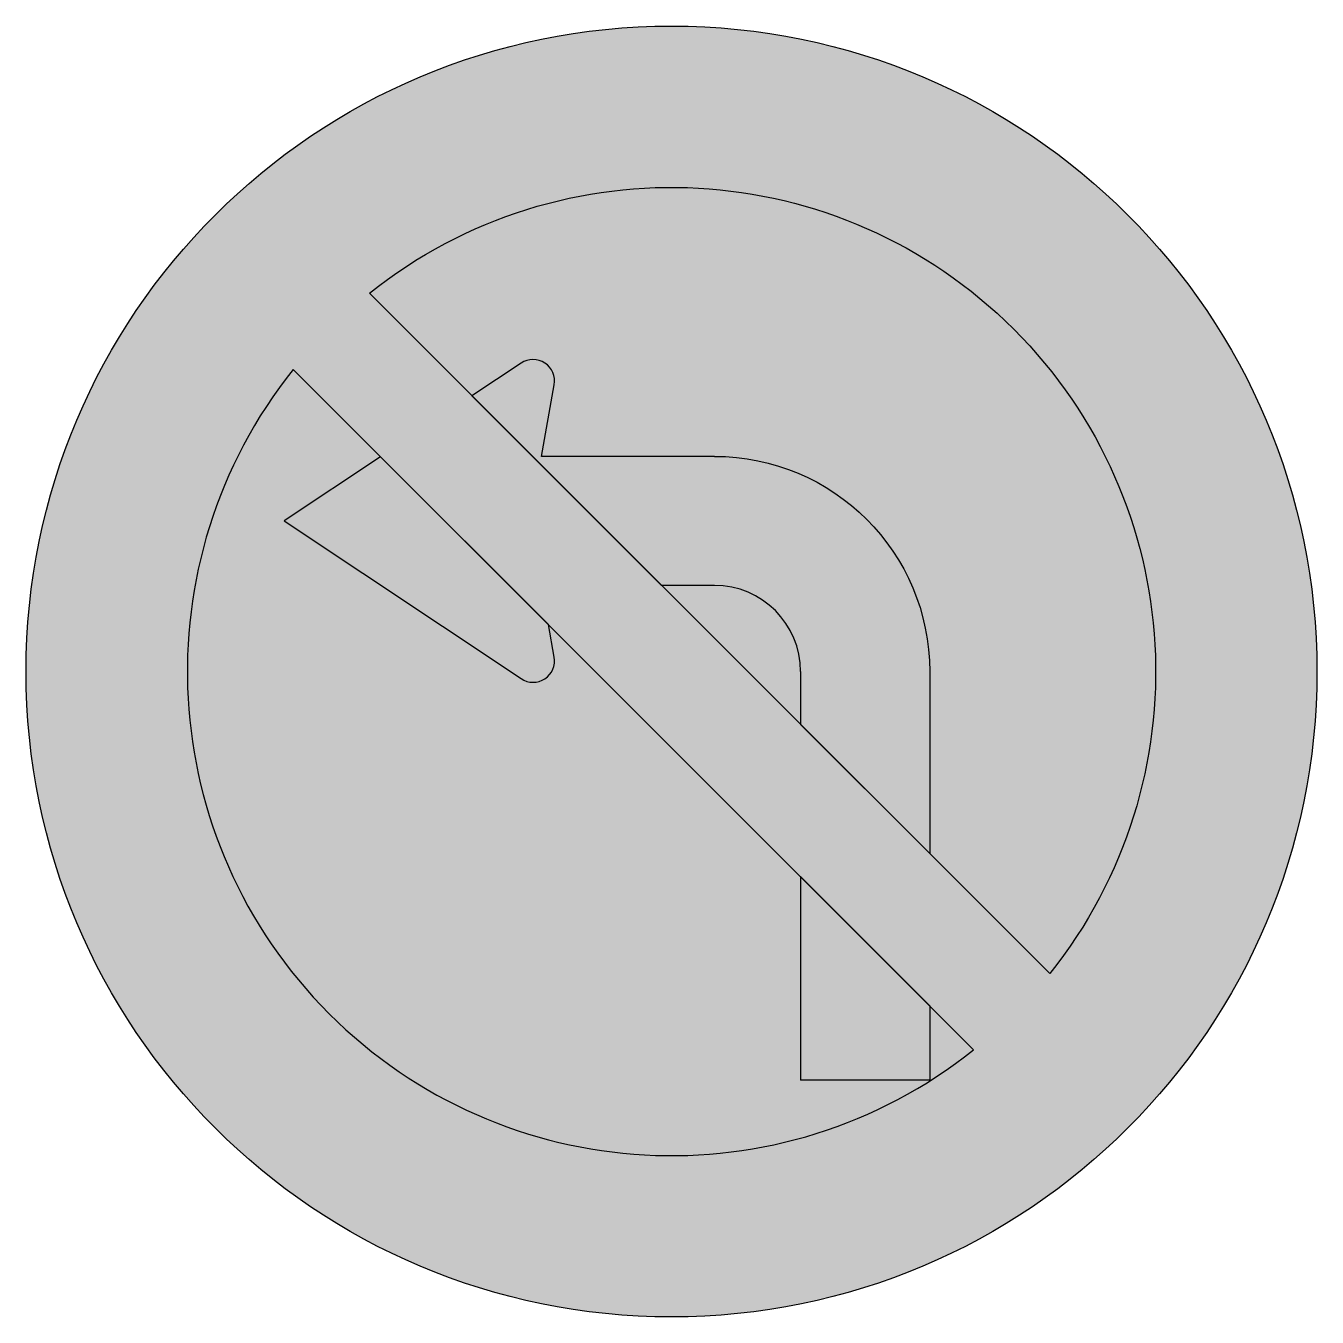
# Model space of a CAD drawing. Header units: millimetres. Extents: x -200 to 200, y -200 to 200.
import ezdxf

# ---------------------------------------------------------------- set-up
doc = ezdxf.new("R2010")
doc.units = ezdxf.units.MM
doc.header["$LTSCALE"] = 10
doc.header["$MEASUREMENT"] = 0
doc.layers.get('0').update_dxf_attribs({"linetype": 'CONTINUOUS'})

msp = doc.modelspace()

# ---------------------------------------------------------------- hatches: boundary and pattern name
h = msp.add_hatch(color=10)
h.dxf.hatch_style = 1
edge = h.paths.add_edge_path()
edge.add_arc((-1.77635683940025e-14, 0), 200, 180, 540, ccw=False)
edge = h.paths.add_edge_path(flags=16)
edge.add_line((117.1943683587219, -93.62414231917003), (-93.62414231917003, 117.1943683587219))
edge.add_arc((-4.085620730620576e-14, -2.309263891220326e-14), 150, 321.3793702084429, 488.6206297915571, ccw=False)
edge = h.paths.add_edge_path(flags=16)
edge.add_line((93.62414231917005, -117.1943683587219), (-117.1943683587212, 93.62414231917099))
edge.add_arc((3.552713678800501e-15, 2.842170943040401e-14), 150, 501.3793702084424, 668.6206297915571)
h = msp.add_hatch(color=255)
h.dxf.hatch_style = 1
h.paths.add_polyline_path([(-46.59260044179057, 95.54895417646878), (-61.83124946744331, 85.40147550699515), (-93.62414231917002, 117.1943683587219, -0.8944271909999141), (117.1943683587219, -93.62414231917003), (79.99999999697137, -56.42977395741946), (80.00000001249343, 0, 0.4142135623730951), (13.33333334582675, 66.66666666666669), (-40.24231464904916, 66.66666665114462), (-36.33214416849131, 88.84234548284041, 0.6597529977293645)], flags=16)
h.paths.add_polyline_path([(-200.0000000000001, 0, -1), (200, 0, -1)])
h.paths.add_polyline_path([(79.99999999697137, -103.5702260365231), (93.62414231917005, -117.1943683587219, -0.02788745221261658), (79.99999999697137, -126.8857754064047)], flags=16)
h.paths.add_polyline_path([(-36.3321441670157, 4.490987851361695), (-38.10273529961705, 14.5325092598796), (-90.12846800033005, 66.55824199947347), (-119.9999999953434, 46.66666663251817), (-46.59260044564145, -2.215620831333695, 0.6597529975210187)], flags=16)
h.paths.add_polyline_path([(39.99999999837199, -16.42977399751544), (79.99999999697137, -56.42977395723392), (117.1943683587219, -93.62414231917006, 0.8944271909999126), (-93.62414231917005, 117.194368358722), (-61.83124946744331, 85.40147550699515), (-3.096440613035174, 26.66666669142614), (39.99999999837199, -16.42977393389585)], flags=16)
h.paths.add_polyline_path([(13.33333332651193, 66.66666666666667, -0.4142135625385186), (80.00000001249344, -1.833791429817211e-08), (80.00000001247341, 5.166292626768154e-05, 0.4142133353973017), (13.33333334582674, 66.66666666666667)], flags=0)
h = msp.add_hatch(color=255)
h.dxf.hatch_style = 1
h.paths.add_polyline_path([(200, 0, -1), (-200.0000000000001, 0, -1)])
h.paths.add_polyline_path([(-40.24231464904915, 66.66666665114462), (-36.33214416849131, 88.84234548284041, 0.6597529977293672), (-46.59260044179059, 95.54895417646878), (-61.83124946744329, 85.40147550699515), (-93.62414231917005, 117.1943683587219, -0.8944271909999141), (117.1943683587219, -93.62414231917003), (79.99999999697137, -56.42977395741951), (80.00000001249343, 3.552713678800501e-15, 0.4142135623730951), (13.33333334582675, 66.66666666666669)], flags=16)
h.paths.add_polyline_path([(-38.10273529961707, 14.5325092598796), (-36.33214416701568, 4.490987851361684, -0.6597529975210185), (-46.59260044564144, -2.215620831333709), (-119.9999999953434, 46.66666663251817), (-90.12846802355698, 66.55824198400656)], flags=16)
h.paths.add_polyline_path([(39.99999999837199, -63.57022607699037), (39.99999999837199, -126.6666666294896), (79.99999999697137, -126.6666666294896), (79.99999999697137, -103.5702260367088)], flags=16)
h = msp.add_hatch(color=7)
edge = h.paths.add_edge_path()
edge.add_line((-3.096440613035174, 26.66666669142614), (-61.83124946733189, 85.40147550706934))
edge.add_line((-61.83124946733189, 85.40147550706934), (-46.59260044945769, 95.54895417136322))
edge.add_arc((-42.89752917193333, 89.99999999383844), 6.666666649102482, 350.00000000061294, 483.6598082449021, ccw=False)
edge.add_line((-36.3321441691369, 88.84234547917913), (-40.24231464904916, 66.66666665114462))
edge.add_line((-40.24231464904916, 66.66666665114462), (13.33333334582674, 66.66666665114462))
edge.add_arc((13.33333334582674, 0), 66.66666666666669, 360.00000000000057, 450, ccw=False)
edge.add_line((79.99999999697137, 0), (79.99999999697137, -56.42977395723392))
edge.add_line((79.99999999697137, -56.42977395723392), (39.99999999837199, -16.42977399751544))
edge.add_line((39.99999999837199, -16.42977399751544), (39.99999999837199, 0))
edge.add_arc((13.33333334582674, 0), 26.66666666666667, 360.0000000000006, 450)
edge.add_line((13.33333334582674, 26.66666669142614), (-3.096440613035174, 26.66666669142614))
h = msp.add_hatch(color=7)
edge = h.paths.add_edge_path()
edge.add_line((-38.10273529961707, 14.53250925987959), (-90.12846800033005, 66.55824199947347))
edge.add_line((-90.12846800033005, 66.55824199947347), (-119.9999999953434, 46.66666663251817))
edge.add_line((-119.9999999953434, 46.66666663251817), (-46.59260044945769, -2.215620828792453))
edge.add_arc((-42.89752917193324, 3.333333348732207), 6.666666649102424, 236.3401917550968, 369.9999999993882)
edge.add_line((-36.3321441691369, 4.490987863391638), (-38.10273529961707, 14.53250925987959))
h.paths.add_polyline_path([(79.99999999697137, -103.5702260367088), (39.99999999837199, -63.57022607699037), (39.99999999837199, -126.6666666294896), (79.99999999697137, -126.6666666294896)])
h = msp.add_hatch(color=255)
h.dxf.hatch_style = 1
h.paths.add_polyline_path([(79.99999999697137, -103.5702260365231), (93.62414231917003, -117.1943683587219, -0.02788745221261649), (79.99999999697138, -126.8857754064046)])

# ---------------------------------------------------------------- linework, layer by layer
at = {"color": 7}
for p, q in [((-3.096440613035174, 26.66666669142614), (-61.83124946733189, 85.40147550706934)), ((-38.10273529961707, 14.53250925987959), (-90.12846800033005, 66.55824199947347)), ((13.33333334582674, 66.66666665114462), (-40.24231464904916, 66.66666665114462)), ((13.33333334582674, 26.66666669142614), (-3.096440613035174, 26.66666669142614)), ((39.99999999837199, 0), (39.99999999837199, -16.42977399751544)), ((79.99999999697137, 0), (79.99999999697137, -56.42977395723392)), ((79.99999999697137, -56.42977395723392), (39.99999999837199, -16.42977399751544)), ((39.99999999837199, -63.57022607699037), (39.99999999837199, -126.6666666294896)), ((79.99999999697137, -103.5702260367088), (39.99999999837199, -63.57022607699037)), ((79.99999999697137, -103.5702260367088), (79.99999999697137, -126.6666666294896)), ((79.99999999697137, -126.6666666294896), (39.99999999837199, -126.6666666294896))]:
    msp.add_line(p, q, dxfattribs=at)
at = {"flags": 128}
msp.add_lwpolyline([(117.1943683587219, -93.62414231917003), (-93.62414231917005, 117.1943683587219, -0.8944271909999144)], format="xyb", close=True, dxfattribs=at)
at = {"color": 7}
for points in [[(-40.24231464904916, 66.66666665114462), (-36.3321441691369, 88.84234547917913, 0.6597529984252531), (-46.59260044945769, 95.54895417136322), (-61.83124946733189, 85.40147550706934)], [(-90.12846800033005, 66.55824199947347), (-119.9999999953434, 46.66666663251817), (-46.59260044945769, -2.215620828792453, 0.6597529984252674), (-36.3321441691369, 4.490987863391638), (-38.10273529961707, 14.53250925987959)]]:
    msp.add_lwpolyline(points, format="xyb", dxfattribs=at)
at = {"color": 7, "flags": 128}
msp.add_lwpolyline([(93.62414231917005, -117.1943683587219), (-117.1943683587212, 93.62414231917099, 0.8944271909999182)], format="xyb", close=True, dxfattribs=at)
msp.add_lwpolyline([(13.33333334582674, 66.66666666666669, -0.4142135623730921), (80.00000001249343, 6.594951531077411e-13)], format="xyb", dxfattribs=at)
msp.add_circle((-1.77635683940025e-14, 0), 200)
at = {"color": 7}
msp.add_arc((13.33333334582674, 0), 26.66666666666667, 5.667943332361139e-13, 90.00000000000001, dxfattribs=at)

doc.saveas('drawing.dxf')
